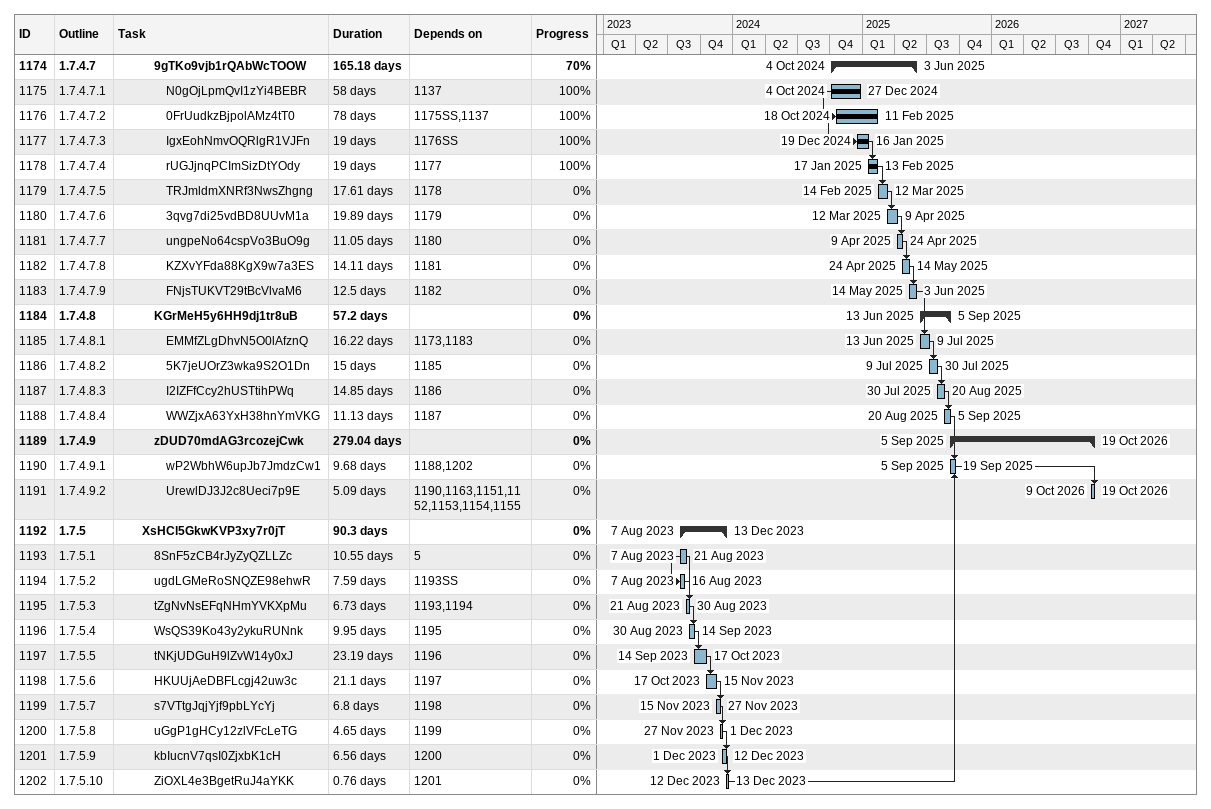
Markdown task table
| ID | WBS | Task | Duration | Start | Finish | Predecessors | % complete |
|---|---|---|---|---|---|---|---|
| 1174 | 1.7.4.7 | **9gTKo9vjb1rQAbWcTOOW** | 165.18d | 2024-10-04 | 2025-06-03 |  | 70 |
| 1175 | 1.7.4.7.1 | N0gOjLpmQvI1zYi4BEBR | 58d | 2024-10-04 | 2024-12-27 | 1137 | 100 |
| 1176 | 1.7.4.7.2 | 0FrUudkzBjpolAMz4tT0 | 78d | 2024-10-18 | 2025-02-11 | 1175SS, 1137 | 100 |
| 1177 | 1.7.4.7.3 | IgxEohNmvOQRlgR1VJFn | 19d | 2024-12-19 | 2025-01-16 | 1176SS | 100 |
| 1178 | 1.7.4.7.4 | rUGJjnqPCImSizDtYOdy | 19d | 2025-01-17 | 2025-02-13 | 1177 | 100 |
| 1179 | 1.7.4.7.5 | TRJmldmXNRf3NwsZhgng | 17.61d | 2025-02-14 | 2025-03-12 | 1178 | 0 |
| 1180 | 1.7.4.7.6 | 3qvg7di25vdBD8UUvM1a | 19.89d | 2025-03-12 | 2025-04-09 | 1179 | 0 |
| 1181 | 1.7.4.7.7 | ungpeNo64cspVo3BuO9g | 11.05d | 2025-04-09 | 2025-04-24 | 1180 | 0 |
| 1182 | 1.7.4.7.8 | KZXvYFda88KgX9w7a3ES | 14.11d | 2025-04-24 | 2025-05-14 | 1181 | 0 |
| 1183 | 1.7.4.7.9 | FNjsTUKVT29tBcVlvaM6 | 12.5d | 2025-05-14 | 2025-06-03 | 1182 | 0 |
| 1184 | 1.7.4.8 | **KGrMeH5y6HH9dj1tr8uB** | 57.2d | 2025-06-13 | 2025-09-05 |  | 0 |
| 1185 | 1.7.4.8.1 | EMMfZLgDhvN5O0lAfznQ | 16.22d | 2025-06-13 | 2025-07-09 | 1173, 1183 | 0 |
| 1186 | 1.7.4.8.2 | 5K7jeUOrZ3wka9S2O1Dn | 15d | 2025-07-09 | 2025-07-30 | 1185 | 0 |
| 1187 | 1.7.4.8.3 | I2IZFfCcy2hUSTtihPWq | 14.85d | 2025-07-30 | 2025-08-20 | 1186 | 0 |
| 1188 | 1.7.4.8.4 | WWZjxA63YxH38hnYmVKG | 11.13d | 2025-08-20 | 2025-09-05 | 1187 | 0 |
| 1189 | 1.7.4.9 | **zDUD70mdAG3rcozejCwk** | 279.04d | 2025-09-05 | 2026-10-19 |  | 0 |
| 1190 | 1.7.4.9.1 | wP2WbhW6upJb7JmdzCw1 | 9.68d | 2025-09-05 | 2025-09-19 | 1188, 1202 | 0 |
| 1191 | 1.7.4.9.2 | UrewlDJ3J2c8Ueci7p9E | 5.09d | 2026-10-09 | 2026-10-19 | 1190, 1163, 1151, 1152, 1153, 1154, 1155 | 0 |
| 1192 | 1.7.5 | **XsHCl5GkwKVP3xy7r0jT** | 90.3d | 2023-08-07 | 2023-12-13 |  | 0 |
| 1193 | 1.7.5.1 | 8SnF5zCB4rJyZyQZLLZc | 10.55d | 2023-08-07 | 2023-08-21 | 5 | 0 |
| 1194 | 1.7.5.2 | ugdLGMeRoSNQZE98ehwR | 7.59d | 2023-08-07 | 2023-08-16 | 1193SS | 0 |
| 1195 | 1.7.5.3 | tZgNvNsEFqNHmYVKXpMu | 6.73d | 2023-08-21 | 2023-08-30 | 1193, 1194 | 0 |
| 1196 | 1.7.5.4 | WsQS39Ko43y2ykuRUNnk | 9.95d | 2023-08-30 | 2023-09-14 | 1195 | 0 |
| 1197 | 1.7.5.5 | tNKjUDGuH9lZvW14y0xJ | 23.19d | 2023-09-14 | 2023-10-17 | 1196 | 0 |
| 1198 | 1.7.5.6 | HKUUjAeDBFLcgj42uw3c | 21.1d | 2023-10-17 | 2023-11-15 | 1197 | 0 |
| 1199 | 1.7.5.7 | s7VTtgJqjYjf9pbLYcYj | 6.8d | 2023-11-15 | 2023-11-27 | 1198 | 0 |
| 1200 | 1.7.5.8 | uGgP1gHCy12zlVFcLeTG | 4.65d | 2023-11-27 | 2023-12-01 | 1199 | 0 |
| 1201 | 1.7.5.9 | kbIucnV7qsI0ZjxbK1cH | 6.56d | 2023-12-01 | 2023-12-12 | 1200 | 0 |
| 1202 | 1.7.5.10 | ZiOXL4e3BgetRuJ4aYKK | 0.76d | 2023-12-12 | 2023-12-13 | 1201 | 0 |
